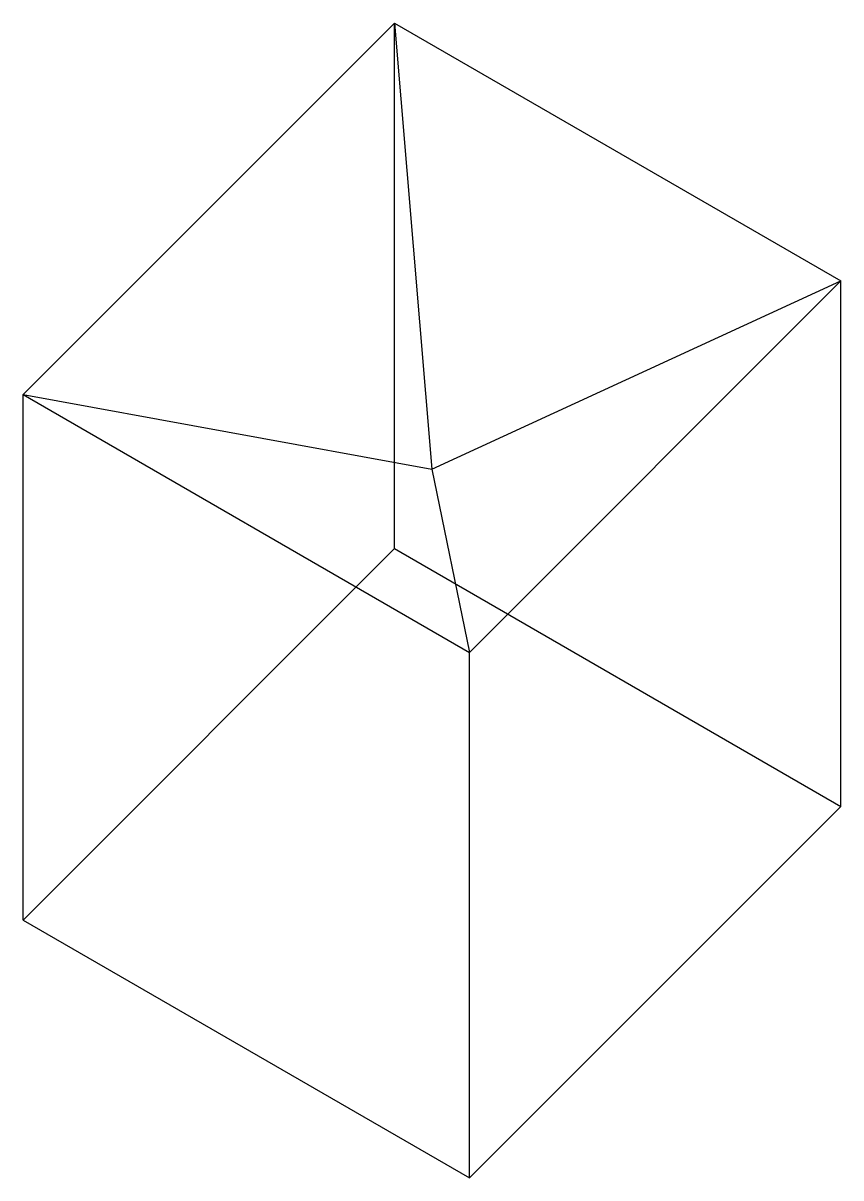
# Model space of a CAD drawing. Extents: x 9.6 to 71.8, y -16.3 to 71.7.
import ezdxf

# ---------------------------------------------------------------- set-up
doc = ezdxf.new("R2010")
doc.units = 0
doc.layers.get('0').update_dxf_attribs({"linetype": 'CONTINUOUS'})

msp = doc.modelspace()

# ---------------------------------------------------------------- linework, layer by layer
for p, q in [((9.569, 43.369), (37.853, 71.653)), ((37.853, 31.653), (37.853, 71.653)), ((37.853, 71.653), (71.844, 52.029)), ((37.853, 71.653), (40.706, 37.699)), ((40.706, 37.699), (71.844, 52.029)), ((43.559, 23.744), (71.844, 52.029)), ((71.844, 12.029), (71.844, 52.029)), ((9.569, 3.369), (9.569, 43.369)), ((9.569, 43.369), (43.559, 23.744)), ((9.569, 43.369), (40.706, 37.699)), ((40.706, 37.699), (43.559, 23.744)), ((9.569, 3.369), (37.853, 31.653)), ((37.853, 31.653), (71.844, 12.029)), ((43.559, -16.256), (43.559, 23.744)), ((43.559, -16.256), (71.844, 12.029)), ((9.569, 3.369), (43.559, -16.256))]:
    msp.add_line(p, q)

doc.saveas('drawing.dxf')
